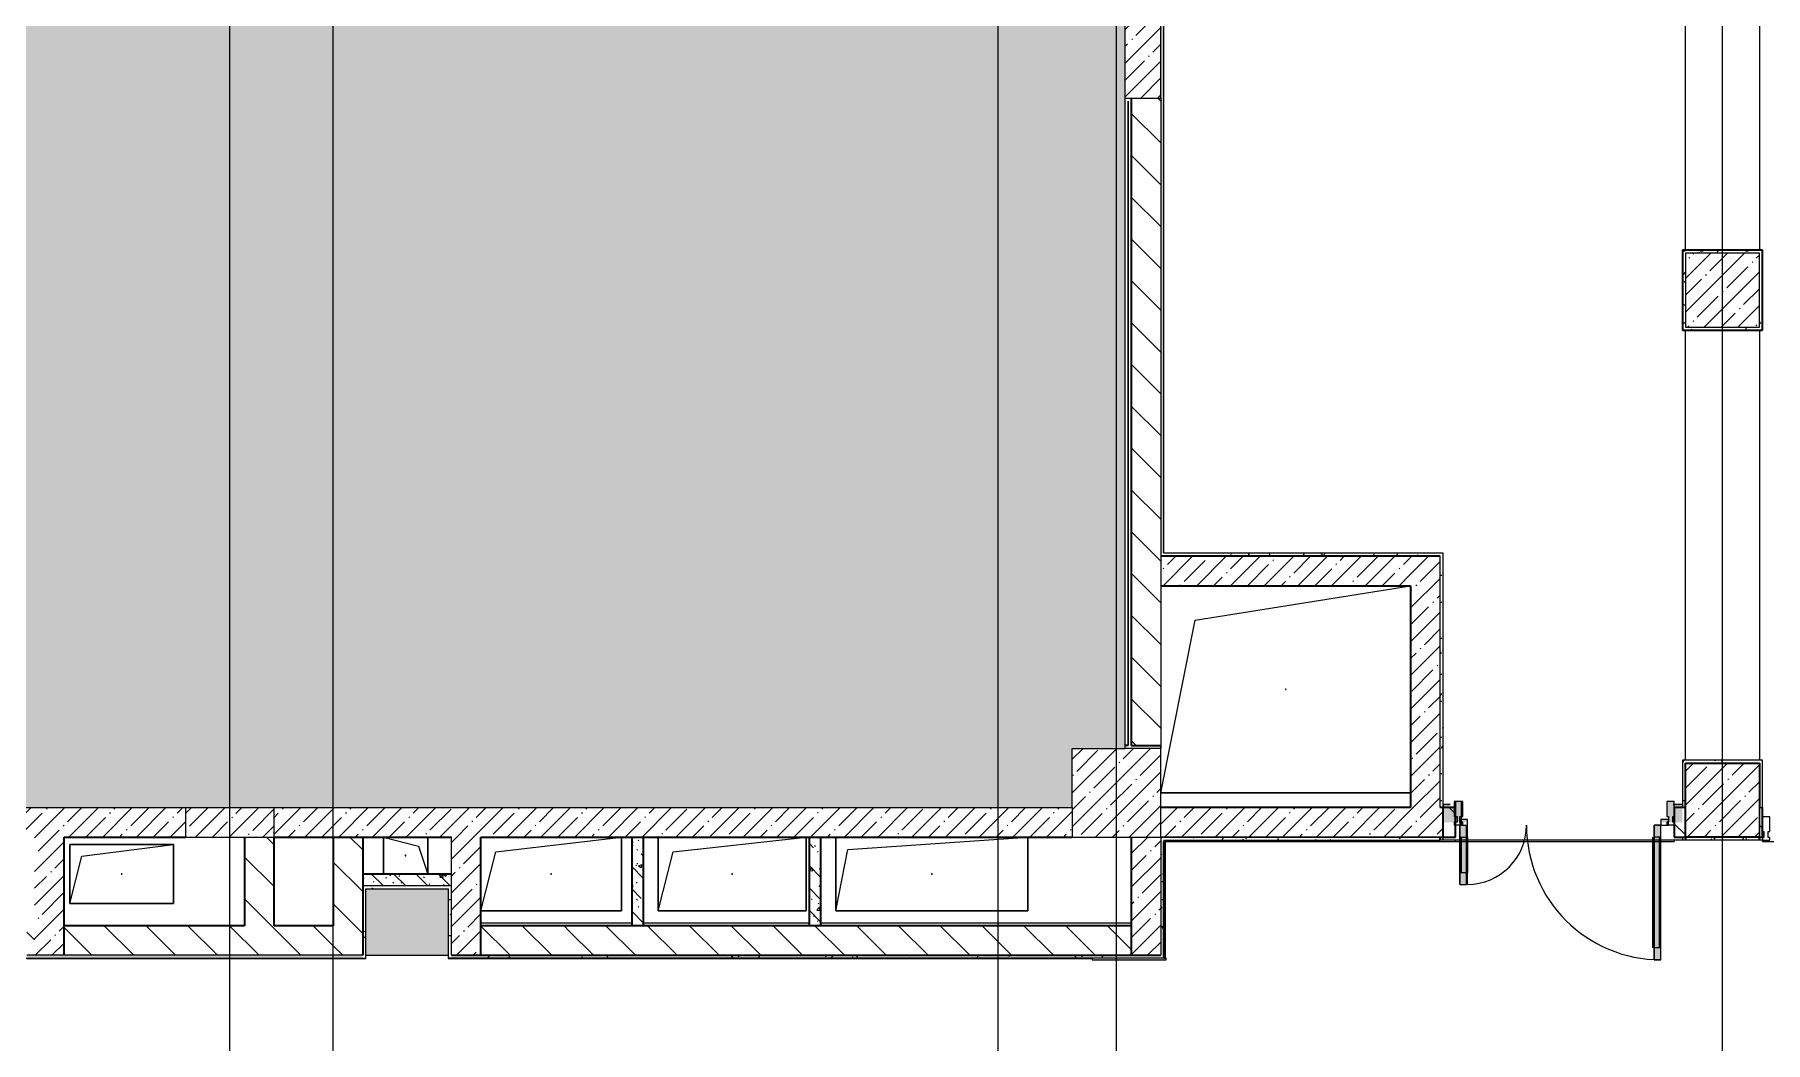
# Model space of a CAD drawing. Header units: millimetres. Extents: x 3914 to 443608, y -156176 to 78197.
# Drawn here: x 374560 to 386270, y -135666 to -128848 of the extents above; entities that cross this region are included whole.
import ezdxf

# ---------------------------------------------------------------- set-up
doc = ezdxf.new("R2010")
doc.units = ezdxf.units.MM
doc.layers.add('A-AREA-PATT-3', color=7, linetype='Continuous', lineweight=5, true_color=0xe6fae8, transparency=1)
for name, color, linetype, lineweight in [('A-DETL-2', 7, 'Continuous', 5), ('A-DETL-GENF', 7, 'Continuous', 9), ('A-DOOR-1', 7, 'Continuous', 5), ('A-FLOR', 7, 'Continuous', 9), ('A-FLOR-PATT-1', 7, 'Continuous', 5), ('A-GENM', 7, 'Continuous', 9), ('A-GLAZ-CWMG', 7, 'Continuous', 9), ('A-GLAZ-CWMG-1', 7, 'Continuous', 25), ('A-WALL', 7, 'Continuous', 5), ('A-WALL-1', 7, 'Continuous', 35), ('I-WALL', 7, 'Continuous', 5), ('S-COLS', 7, 'Continuous', 9), ('S-COLS-1', 7, 'Continuous', 5), ('Оси', 7, 'Continuous', 9)]:
    doc.layers.add(name, color=color, linetype=linetype, lineweight=lineweight)
doc.layers.add('A-DETL-GENF-3', color=7, linetype='Continuous', lineweight=9, true_color=0x696a6b)
doc.layers.add('A-WALL-FNSH-1', color=9, linetype='Continuous', lineweight=5, true_color=0x808080)
pattern_1 = [(135, (315419.7, -145976.68), (-141.42136, -141.42136), [])]
pattern_2 = [(45, (315419.7, -145976.68), (-114.04925, 114.04925), []), (45, (315533.75, -145976.68), (-114.04925, 114.04925), [201.612, -40.322, 6.706, -33.617])]
pattern_3 = [(135, (315419.7, -145976.68), (-150.8683, -150.8683), [213.36, -35.56, 7.112, -35.56]), (135, (315419.7, -145825.9), (-150.8683, -150.8683), []), (50, (315419.7, -145976.68), (255.0577, -22.3145), [26.67, -293.37]), (355, (315419.7, -145976.68), (-49.3404, 267.4791), [21.336, -234.696]), (100.451, (315440.96, -145978.54), (205.7195, 245.1636), [22.666, -249.326]), (46.184, (315419.7, -145905.56), (379.511, -58.86), [40.005, -440.055]), (96.636, (315451.33, -145910.46), (332.3634, 346.399), [33.999, -373.989]), (351.184, (315419.7, -145905.56), (332.3669, 346.3953), [32.004, -352.044]), (21, (315455.26, -145923.34), (212.2602, -143.1711), [26.67, -293.37]), (326, (315455.26, -145923.34), (86.5224, 257.8632), [21.336, -234.696]), (71.451, (315472.95, -145935.27), (298.78395, 114.6901), [22.666, -249.326]), (37.5, (315419.7, -145976.68), (4.32385, 118.37751), [6.706, -225.146, 6.706, -231.546, -235.585]), (37.5, (315419.7, -145976.68), (4.32385, 118.37751), [-470.103, 6.706, -228.879]), (7.5, (315419.7, -145976.68), (93.54758, 140.2533), [6.706, -129.134, 6.706, -219.812, -89.789]), (7.5, (315419.7, -145976.68), (93.54758, 140.2533), [-362.356, 6.706, -83.083]), (327.5, (315340.4, -145976.68), (189.82734, -8.02019), [6.706, -82.194, 6.706, -270.662, -368.046]), (327.5, (315340.4, -145976.68), (189.82734, -8.02019), [-366.268, 6.706, -361.34]), (317.5, (315304.84, -145976.68), (207.38114, 35.59764), [6.706, -108.864, 6.706, -177.495, -261.366]), (317.5, (315304.84, -145976.68), (207.38114, 35.59764), [-299.771, 6.706, -254.66])]
pattern_4 = [(0, (315419.7, -145976.68), (243.84, 60.96), [20.117, -162.763, 20.117, -162.763, -975.36]), (0, (315419.7, -145976.68), (243.84, 60.96), [-365.76, 20.117, -345.643, 20.117, -162.763, -426.72]), (0, (315419.7, -145976.68), (243.84, 60.96), [-914.4, 20.117, -101.803, 20.117, -284.683]), (120, (315511.14, -145946.2), (-174.71291, 180.691634), [20.117, -162.763, 20.117, -162.763, -975.36]), (120, (315511.14, -145946.2), (-174.71291, 180.691634), [-365.76, 20.117, -345.643, 20.117, -162.763, -426.72]), (120, (315511.14, -145946.2), (-174.71291, 180.691634), [-914.4, 20.117, -101.803, 20.117, -284.683]), (240, (315541.62, -145824.28), (-69.12709, -241.651634), [20.117, -162.763, 20.117, -162.763, -975.36]), (240, (315541.62, -145824.28), (-69.12709, -241.651634), [-365.76, 20.117, -345.643, 20.117, -162.763, -426.72]), (240, (315541.62, -145824.28), (-69.12709, -241.651634), [-914.4, 20.117, -101.803, 20.117, -284.683])]

# ---------------------------------------------------------------- blocks, each defined once
blk = doc.blocks.new('BSC_Колонна _Прямоугольная - 600х600-23205240-Объем проектирования 3 этажа')
at = {"layer": 'S-COLS-1'}
h = blk.add_hatch(dxfattribs=at)
h.set_pattern_fill('FP_20', color=256, style=0, pattern_type=2)
h.set_pattern_definition([(45, (-66460, -12000), (-114.04925, 114.04925), []), (45, (-66345.95, -12000), (-114.04925, 114.04925), [201.613, -40.323, 6.706, -33.617])])
h.paths.add_polyline_path([(100, -300), (300, -300), (300, 300), (-300, 300), (-300, -300)])
for p, q in [((300, 300), (60, 300)), ((300, -300), (300, 300)), ((-300, -100), (-300, -300)), ((-300, -300), (300, -300))]:
    blk.add_line(p, q, dxfattribs=at)
blk = doc.blocks.new('BSC_Колонна _Прямоугольная - 600х600-V530-Объем проектирования 3 этажа')
at = {"layer": 'S-COLS-1'}
h = blk.add_hatch(dxfattribs=at)
h.set_pattern_fill('FP_31', color=256, style=0, pattern_type=2)
h.set_pattern_definition([(45, (-66460, -17000), (-114.04925, 114.04925), []), (45, (-66345.95, -17000), (-114.04925, 114.04925), [201.613, -40.323, 6.706, -33.617])])
h.paths.add_polyline_path([(300, -300), (300, 300), (60, 300), (60, -300), (252, -300)])
for p, q in [((300, 300), (60, 300)), ((300, -300), (300, 300)), ((60, -300), (300, -300))]:
    blk.add_line(p, q, dxfattribs=at)
blk = doc.blocks.new('BSC_Колонна _Прямоугольная - 600х600-V537-Объем проектирования 3 этажа')
at = {"layer": 'S-COLS-1'}
h = blk.add_hatch(dxfattribs=at)
h.set_pattern_fill('FP_69', color=256, style=0, pattern_type=2)
h.set_pattern_definition([(45, (-60460, -12000), (-114.04925, 114.04925), []), (45, (-60345.95, -12000), (-114.04925, 114.04925), [201.613, -40.323, 6.706, -33.617])])
h.paths.add_polyline_path([(100, -300), (300, -300), (300, -100), (-300, -100), (-300, -300), (86, -300)])
for p, q in [((-300, -100), (-300, -300)), ((300, -300), (300, -100)), ((-300, -300), (300, -300))]:
    blk.add_line(p, q, dxfattribs=at)
blk = doc.blocks.new('BSC_Колонна _Прямоугольная - 500х500-V563-Объем проектирования 3 этажа')
at = {"layer": 'S-COLS-1'}
h = blk.add_hatch(dxfattribs=at)
h.set_pattern_fill('FP_109', color=256, style=0, pattern_type=2)
h.set_pattern_definition([(45, (-70560, -15400), (-114.04925, 114.04925), []), (45, (-70445.95, -15400), (-114.04925, 114.04925), [201.613, -40.323, 6.706, -33.617])])
h.paths.add_polyline_path([(-250, -250), (250, -250), (250, 250), (-250, 250), (-250, -103)])
for p, q in [((250, 250), (-250, 250)), ((-250, 250), (-250, -250)), ((250, -250), (250, 250)), ((-250, -250), (250, -250))]:
    blk.add_line(p, q, dxfattribs=at)
blk = doc.blocks.new('GM_Отверстие прямоугольное _в плите_ - Отверстие-21619835-Объем проектирования 3 этажа')
at = {"layer": 'A-GENM'}
for p, q in [((-125, 150), (125, 150)), ((125, 150), (-125, 150)), ((-62.5, 87.5), (125, 150)), ((-125, -150), (-62.5, 87.5)), ((125, -150), (-125, -150)), ((-125, -150), (125, -150))]:
    blk.add_line(p, q, dxfattribs=at)
for start, end in [(360, 180), (180, 360)]:
    blk.add_arc((0, 0), 2.5, start, end, dxfattribs=at)
blk = doc.blocks.new('GM_Отверстие прямоугольное _в плите_ - Отверстие-21955552-Объем проектирования 3 этажа')
at = {"layer": 'A-GENM'}
for p, q in [((-350, -200), (-350, 200)), ((-350, 200), (350, 200)), ((350, 200), (-350, 200)), ((-350, 200), (-350, -200)), ((-350, -200), (-270, 120)), ((-270, 120), (350, 200)), ((350, 200), (350, -200)), ((350, -200), (350, 200)), ((350, -200), (-350, -200)), ((-350, -200), (350, -200))]:
    blk.add_line(p, q, dxfattribs=at)
for start, end in [(360, 180), (180, 360)]:
    blk.add_arc((0, 0), 2.5, start, end, dxfattribs=at)
blk = doc.blocks.new('GM_Отверстие прямоугольное _в плите_ - Отверстие-21990363-Объем проектирования 3 этажа')
at = {"layer": 'A-GENM'}
for p, q in [((-375, 150), (475, 250)), ((475, 250), (475, -250)), ((475, -250), (475, 250)), ((-475, -250), (-375, 150)), ((475, -250), (-475, -250)), ((-475, -250), (475, -250))]:
    blk.add_line(p, q, dxfattribs=at)
for start, end in [(360, 180), (180, 360)]:
    blk.add_arc((0, 0), 2.5, start, end, dxfattribs=at)
blk = doc.blocks.new('GM_Отверстие прямоугольное _в плите_ - Отверстие-V612-Объем проектирования 3 этажа')
at = {"layer": 'A-GENM'}
for p, q in [((-500, -250), (-500, 250)), ((-500, 250), (-500, -250)), ((-400, 150), (500, 250)), ((500, 250), (500, -250)), ((500, -250), (500, 250)), ((-500, -250), (-400, 150)), ((500, -250), (-500, -250)), ((-500, -250), (500, -250))]:
    blk.add_line(p, q, dxfattribs=at)
for start, end in [(360, 180), (180, 360)]:
    blk.add_arc((0, 0), 2.5, start, end, dxfattribs=at)
blk = doc.blocks.new('GM_Отверстие прямоугольное _в плите_ - Отверстие-21971738-Объем проектирования 3 этажа')
at = {"layer": 'A-GENM'}
for p, q in [((-650, -250), (-650, 250)), ((-650, 250), (-650, -250)), ((-567, 167), (650, 250)), ((650, 250), (650, -250)), ((650, -250), (650, 250)), ((-650, -250), (-567, 167)), ((650, -250), (-650, -250)), ((-650, -250), (650, -250))]:
    blk.add_line(p, q, dxfattribs=at)
for start, end in [(360, 180), (180, 360)]:
    blk.add_arc((0, 0), 2.5, start, end, dxfattribs=at)
blk = doc.blocks.new('GM_Отверстие прямоугольное _в плите_ - Отверстие-22745216-Объем проектирования 3 этажа')
at = {"layer": 'A-GENM'}
for p, q in [((-612, 467), (845, 700)), ((-845, -700), (-612, 467)), ((-845, -400), (-845, -380)), ((-845, -380), (-845, -400)), ((845, -700), (-845, -700)), ((-845, -700), (845, -700))]:
    blk.add_line(p, q, dxfattribs=at)
for start, end in [(360, 180), (180, 360)]:
    blk.add_arc((0, 0), 2.5, start, end, dxfattribs=at)
blk = doc.blocks.new('Прямоугольный импост - Импост структурный с накладкой - 160мм Темный-33326475-Объем проектирования 3 этажа')
at = {"layer": 'A-GLAZ-CWMG-1'}
for p, q in [((-50, 40), (-50, 140)), ((-50, 140), (0, 140)), ((0, 140), (0, 40)), ((-40, 40), (-50, 40)), ((-50, -17), (-50, 0)), ((-50, 0), (-40, 0)), ((-40, 0), (-40, 40)), ((-10, 40), (-10, 0)), ((0, 40), (-10, 40)), ((-10, 0), (0, 0)), ((0, 0), (0, -17)), ((0, -17), (-50, -17))]:
    blk.add_line(p, q, dxfattribs=at)
blk = doc.blocks.new('Прямоугольный импост - Импост структурный с накладкой - 160мм Темный-33326241-Объем проектирования 3 этажа')
at = {"layer": 'A-GLAZ-CWMG-1'}
for p, q in [((-25, 40), (-25, 140)), ((-25, 140), (25, 140)), ((25, 140), (25, 40)), ((-15, 40), (-25, 40)), ((-25, -17), (-25, 0)), ((-25, 0), (-15, 0)), ((-15, 0), (-15, 40)), ((15, 40), (15, 0)), ((25, 40), (15, 40)), ((15, 0), (25, 0)), ((25, 0), (25, -17)), ((25, -17), (-25, -17))]:
    blk.add_line(p, q, dxfattribs=at)
blk = doc.blocks.new('Прямоугольный импост - Импост структурный с накладкой - 160мм Темный-33326242-Объем проектирования 3 этажа')
at = {"layer": 'A-GLAZ-CWMG-1'}
for p, q in [((0, 140), (-50, 140)), ((-50, 140), (-50, 40)), ((0, 40), (0, 140)), ((-50, 40), (-40, 40)), ((-40, 0), (-50, 0)), ((-50, 0), (-50, -17)), ((-40, 40), (-40, 0)), ((-10, 0), (-10, 40)), ((-10, 40), (0, 40)), ((0, 0), (-10, 0)), ((0, -17), (0, 0)), ((-50, -17), (0, -17))]:
    blk.add_line(p, q, dxfattribs=at)
blk = doc.blocks.new('Прямоугольный импост - Импост структурный с накладкой - 160мм Темный-33326237-Объем проектирования 3 этажа')
at = {"layer": 'A-GLAZ-CWMG-1'}
for p, q in [((-50, 40), (-50, 140)), ((-50, 140), (0, 140)), ((0, 140), (0, 40)), ((-40, 40), (-50, 40)), ((-50, -17), (-50, 0)), ((-50, 0), (-40, 0)), ((-40, 0), (-40, 40)), ((-10, 40), (-10, 0)), ((0, 40), (-10, 40)), ((-10, 0), (0, 0)), ((0, 0), (0, -17)), ((0, -17), (-50, -17))]:
    blk.add_line(p, q, dxfattribs=at)

msp = doc.modelspace()

# ---------------------------------------------------------------- hatches: boundary and pattern name
at = {"layer": 'A-AREA-PATT-3'}
h = msp.add_hatch(color=256, dxfattribs=at)
h.paths.add_polyline_path([(384090.2, -134176.7), (384253.7, -134176.7), (384253.7, -134156.7), (384213.7, -134156.7), (384213.7, -134136.7), (384223.7, -134136.7), (384223.7, -134036.7), (384163.7, -134036.7), (384163.7, -134076.7), (384090.2, -134076.7), (384090.2, -134119.9)])
h.paths.add_polyline_path([(385613.7, -134176.7), (385643.7, -134176.7), (385643.7, -134136.7), (385653.7, -134136.7), (385653.7, -134176.7), (385709.2, -134176.7), (385708.7, -134076.7), (385653.7, -134076.7), (385653.7, -134036.7), (385603.7, -134036.7), (385603.7, -134136.7), (385613.7, -134136.7), (385613.7, -134156.7), (385563.7, -134156.7), (385563.7, -134176.7), (385603.7, -134176.7)])
h.paths.add_polyline_path([(398354.7, -130483.7), (399619.7, -130482.3), (399619.7, -130383.7), (399609.7, -130383.7), (399609.7, -130343.7), (394509.7, -130344), (394509.7, -130383.7), (394499.7, -130383.7), (394499.7, -130483.7), (398324.7, -130483.7)])
h.paths.add_polyline_path([(391194.4, -130483.7), (393999.7, -130482.1), (393999.7, -130383.7), (393989.7, -130383.7), (393989.7, -130343.7), (389469.7, -130344.3), (389469.7, -130383.7), (389459.7, -130383.7), (389459.7, -130483.7), (390803.6, -130483.7)])
h.paths.add_polyline_path([(389402.7, -130326.7), (389402.7, -130316.7), (389442.7, -130316.7), (389440.8, -127386.7), (389402.7, -127386.7), (389402.7, -127376.7), (389304.7, -127377.5), (389302.7, -130326.7)])
h.paths.add_polyline_path([(395764.7, -127369.7), (399609.7, -127369.7), (399609.7, -127329.7), (399619.7, -127329.7), (399619.7, -127229.7), (394499.7, -127231.3), (394499.7, -127329.7), (394509.7, -127329.7), (394509.7, -127369.7), (395754.7, -127369.7)])
h.paths.add_polyline_path([(393989.7, -127369.7), (393989.7, -127329.7), (393999.7, -127329.7), (393999.7, -127229.7), (389459.7, -127229.7), (389459.7, -127329.7), (389469.7, -127329.7), (389471.1, -127369.7), (393985.7, -127369.7)])
h.paths.add_polyline_path([(400150.2, -126856.2), (400150.2, -126845.7), (400130.2, -126845.7), (400130.2, -126856.2)])
h.paths.add_polyline_path([(400124.3, -123307.7), (400144.3, -123307.7), (400144.3, -123297.2), (400124.3, -123297.2)])
h = msp.add_hatch(color=256, dxfattribs=at)
h.paths.add_polyline_path([(363849.7, -138091.7), (363849.7, -138056.7), (363779.7, -138056.7), (363779.7, -138091.7)])
h.paths.add_polyline_path([(366279.7, -138091.7), (366279.6, -138056.7), (365344.7, -138056.7), (365344.7, -138091.7), (366279.6, -138091.7)])
h.paths.add_polyline_path([(365214.7, -138091.7), (365214.7, -138056.7), (365144.7, -138056.7), (365144.7, -138091.7)])
h.paths.add_polyline_path([(354179.5, -138056.2), (354179.7, -138056.2), (354179.7, -137996.7), (354159.7, -137995.3), (354159.7, -137976.7), (354095.7, -137976.7), (354095.7, -137926.7), (354059.7, -137926.7), (354059.7, -138056.2), (354159.7, -138056.2)])
h.paths.add_polyline_path([(354095.7, -135896.7), (354095.7, -135846.7), (354179.7, -135846.7), (354179.2, -135767.2), (354059.7, -135767.2), (354059.7, -135896.7)])
h.paths.add_polyline_path([(388929.4, -135107.7), (389439.4, -135107.7), (389439.4, -135102.2), (388928.2, -135102.2), (388928.7, -135107.7)])
h.paths.add_polyline_path([(382215.7, -135107.7), (382215.7, -135102.2), (381715.7, -135102.2), (381715.7, -135107.7), (382212.9, -135107.7)])
at = {"layer": 'A-DETL-GENF-3'}
msp.add_hatch(color=256, dxfattribs=at).paths.add_polyline_path([(369438.8, -134076.7), (381579.7, -134076.7), (381579.7, -133676.7), (381939.3, -133676.7), (381939.3, -118636.6), (357339.3, -118636.6), (357339.3, -122096.6), (349339.3, -122096.6), (349339.3, -118576.6), (315199.7, -118576.6), (315199.7, -130569.4), (357799.7, -130569.4), (357799.7, -133676.7), (358199.7, -133676.7), (358199.7, -134076.7), (367329.7, -134076.7)])
at = {"layer": 'A-FLOR-PATT-1'}
h = msp.add_hatch(color=256, dxfattribs=at)
h.paths.add_polyline_path([(385563.7, -134296.7), (385563.7, -134196.7), (385518.7, -134196.7), (385518.7, -134296.7)])
h.paths.add_polyline_path([(384248.7, -134296.7), (384248.7, -134196.7), (384203.7, -134196.7), (384203.7, -134296.7)])
h = msp.add_hatch(color=256, dxfattribs=at)
h.paths.add_polyline_path([(365144.7, -138061.7), (365144.7, -137661.7), (365104.7, -137661.7), (365104.7, -138061.7)])
h.paths.add_polyline_path([(363849.7, -138061.7), (363889.7, -138061.7), (363889.7, -137166.7), (363849.7, -137166.7), (363849.7, -138056.7)])
h.paths.add_polyline_path([(356374.7, -138061.7), (356414.7, -138061.7), (356414.7, -137661.7), (356374.7, -137661.7), (356374.7, -137759.2)])
h.paths.add_polyline_path([(355159.7, -138061.7), (355159.7, -137166.7), (355119.7, -137166.7), (355119.7, -138061.7)])
h.paths.add_polyline_path([(374754.7, -138061), (374754.7, -137661), (374714.7, -137661), (374714.7, -138061)])
h.paths.add_polyline_path([(373499.7, -138061), (373499.7, -137166), (373459.7, -137166), (373459.7, -138061), (373471.5, -138061)])
h.paths.add_polyline_path([(390589.7, -136727.7), (390879.7, -136727.7), (390879.7, -136687.7), (390589.7, -136687.7)])
h.paths.add_polyline_path([(390681.3, -135467.7), (390879.7, -135467.7), (390879.7, -135427.7), (390089.7, -135427.7), (390089.7, -135467.7), (390491.8, -135467.7)])
h.paths.add_polyline_path([(388849.7, -135244.7), (388849.7, -134307.7), (388846.7, -134307.7), (388846.7, -135244.7)])
h.paths.add_polyline_path([(385563.7, -135106.7), (385563.7, -134307.7), (385518.7, -134307.7), (385518.7, -135106.7)])
h.paths.add_polyline_path([(376800.2, -135076.7), (377358.7, -135076.7), (377358.7, -134626.7), (376799.7, -134627.7), (376799.7, -135076.7)])
h.paths.add_polyline_path([(387499.7, -134699.7), (387499.7, -134649.4), (387487.7, -134649.2), (387487.7, -134307.7), (387454.7, -134307.7), (387454.7, -134699.7), (387487.7, -134699.7)])
h.paths.add_polyline_path([(384248.7, -134596.7), (384248.7, -134307.7), (384203.7, -134307.7), (384203.7, -134596.7), (384217, -134596.7)])
h = msp.add_hatch(color=256, dxfattribs=at)
h.paths.add_polyline_path([(388846.7, -134307.7), (388849.7, -134307.7), (388849.7, -134299.7), (388846.7, -134299.7), (388846.7, -134302)])
h.paths.add_polyline_path([(388846.7, -135244.7), (388846.7, -134307.7), (388804.7, -134307.7), (388804.7, -135244.7)])
h.paths.add_polyline_path([(387487.7, -134307.7), (387487.7, -134299.7), (387454.7, -134299.7), (387454.7, -134307.7)])
h.paths.add_polyline_path([(387499.7, -134649.4), (387499.7, -134307.7), (387487.7, -134307.7), (387487.7, -134649.2)])
h.paths.add_polyline_path([(384203.7, -134307.7), (384248.7, -134307.7), (384248.7, -134296.7), (384203.7, -134296.7)])
h.paths.add_polyline_path([(385518.7, -134307.7), (385563.7, -134307.7), (385563.7, -134296.7), (385518.7, -134296.7)])
at = {"layer": 'I-WALL'}
h = msp.add_hatch(dxfattribs=at)
h.set_pattern_fill('FP_191', color=256, style=0, pattern_type=2)
h.set_pattern_definition(pattern_4)
h.paths.add_polyline_path([(382179.7, -132356.7), (382199.7, -132355.7), (382197.9, -119076.7), (382179.7, -119076.7), (382179.7, -132355.7)])
h = msp.add_hatch(dxfattribs=at)
h.set_pattern_fill('FP_23', color=256, style=0, pattern_type=2)
h.set_pattern_definition(pattern_1)
h.paths.add_polyline_path([(381979.7, -133656.7), (382179.7, -133656.7), (382179.7, -129276.7), (381979.7, -129276.7), (381979.7, -133066.6)])
h.paths.add_polyline_path([(381979.7, -128676.7), (382179.7, -128676.7), (382179.7, -119476.7), (381979.7, -119476.7), (381979.7, -127376.7)])
h = msp.add_hatch(dxfattribs=at)
h.set_pattern_fill('FP_191', color=256, style=0, pattern_type=2)
h.set_pattern_definition(pattern_4)
h.paths.add_polyline_path([(385729.7, -130326.7), (386249.7, -130326.7), (386249.7, -130306.7), (385709.7, -130306.7), (385709.7, -130326.7)])
h = msp.add_hatch(dxfattribs=at)
h.set_pattern_fill('FP_191', color=256, style=0, pattern_type=2)
h.set_pattern_definition(pattern_4)
h.paths.add_polyline_path([(385729.5, -130846.7), (385729.7, -130846.4), (385729.7, -130326.7), (385709.7, -130326.7), (385709.7, -130846.7)])
h = msp.add_hatch(dxfattribs=at)
h.set_pattern_fill('FP_191', color=256, style=0, pattern_type=2)
h.set_pattern_definition(pattern_4)
h.paths.add_polyline_path([(386249.7, -130826.7), (386249.7, -130326.7), (386229.7, -130326.7), (386229.7, -130826.7)])
h = msp.add_hatch(dxfattribs=at)
h.set_pattern_fill('FP_191', color=256, style=0, pattern_type=2)
h.set_pattern_definition(pattern_4)
h.paths.add_polyline_path([(385729.7, -130846.7), (386249.7, -130846.7), (386249.7, -130826.7), (385729.7, -130826.7), (385729.7, -130846.4)])
h = msp.add_hatch(dxfattribs=at)
h.set_pattern_fill('FP_191', color=256, style=0, pattern_type=2)
h.set_pattern_definition(pattern_4)
h.paths.add_polyline_path([(383869.7, -132376.7), (384069.7, -132376.7), (384069.7, -132356.7), (382179.7, -132356.7), (382180, -132376.7), (382492.1, -132376.7)])
h = msp.add_hatch(dxfattribs=at)
h.set_pattern_fill('FP_1', color=256, style=0, pattern_type=2)
h.set_pattern_definition(pattern_2)
h.paths.add_polyline_path([(382179.7, -132576.7), (383869.7, -132576.7), (383869.7, -132376.7), (382179.7, -132376.7)])
h = msp.add_hatch(dxfattribs=at)
h.set_pattern_fill('FP_1', color=256, style=0, pattern_type=2)
h.set_pattern_definition(pattern_2)
h.paths.add_polyline_path([(384069.7, -134276.7), (384069.7, -132376.7), (383869.7, -132376.7), (383869.7, -134276.7), (384037.8, -134276.7)])
h = msp.add_hatch(dxfattribs=at)
h.set_pattern_fill('FP_191', color=256, style=0, pattern_type=2)
h.set_pattern_definition(pattern_4)
h.paths.add_polyline_path([(384069.7, -134076.7), (384089.7, -134076.7), (384089.7, -134056.7), (384084.5, -134061.8)])
h.paths.add_polyline_path([(384069.7, -134076.7), (384089.7, -134055.7), (384089.7, -132356.7), (384069.7, -132356.7), (384069.7, -133980.5)])
h = msp.add_hatch(dxfattribs=at)
h.set_pattern_fill('FP_191', color=256, style=0, pattern_type=2)
h.set_pattern_definition(pattern_4)
h.paths.add_polyline_path([(385755.5, -133776.7), (386229.7, -133776.7), (386229.7, -133756.7), (385709.7, -133756.7), (385709.7, -133776.7), (385732.8, -133776.7)])
h = msp.add_hatch(dxfattribs=at)
h.set_pattern_fill('FP_191', color=256, style=0, pattern_type=2)
h.set_pattern_definition(pattern_4)
h.paths.add_polyline_path([(385729.7, -134076.7), (385729.7, -133776.7), (385709.7, -133776.7), (385709.7, -134055.7), (385713.4, -134059.6)])
h.paths.add_polyline_path([(385729.7, -134076.7), (385709.7, -134056.7), (385709.7, -134076.7)])
h = msp.add_hatch(dxfattribs=at)
h.set_pattern_fill('FP_1', color=256, style=0, pattern_type=2)
h.set_pattern_definition(pattern_2)
h.paths.add_polyline_path([(381579.7, -134276.7), (381579.7, -134076.7), (376179.7, -134076.7), (376179.7, -134276.7), (381404.4, -134276.7)])
h.paths.add_polyline_path([(371119.7, -134276.7), (375579.7, -134276.7), (375579.7, -134076.7), (370179.7, -134076.7), (370179.7, -134276.7), (370919.7, -134276.7)])
h = msp.add_hatch(dxfattribs=at)
h.set_pattern_fill('FP_1', color=256, style=0, pattern_type=2)
h.set_pattern_definition(pattern_2)
h.paths.add_polyline_path([(383579.9, -134276.7), (383869.7, -134276.7), (383869.7, -134076.7), (382179.7, -134076.7), (382179.7, -134276.7), (383408.8, -134276.7)])
h.paths.add_polyline_path([(384069.7, -134276.7), (384089.7, -134276.7), (384089.7, -134076.7), (384069.7, -134076.7), (384069.7, -134119.9)])
h = msp.add_hatch(dxfattribs=at)
h.set_pattern_fill('FP_23', color=256, style=0, pattern_type=2)
h.set_pattern_definition(pattern_1)
h.paths.add_polyline_path([(388959.7, -134276.7), (388959.7, -134076.7), (388939.7, -134076.7), (388939.7, -134276.7)])
h.paths.add_polyline_path([(385729.7, -134276.7), (385729.7, -134076.7), (385653.7, -134076.7), (385653.7, -134276.7), (385709.7, -134276.7)])
h.paths.add_polyline_path([(386229.7, -134276.7), (386249.7, -134276.7), (386249.7, -134076.7), (386229.7, -134076.7), (386229.7, -134119.7)])
h.paths.add_polyline_path([(384090.2, -134276.7), (384173.7, -134276.7), (384173.7, -134076.7), (384089.7, -134076.7), (384089.7, -134276.7)])
h = msp.add_hatch(dxfattribs=at)
h.set_pattern_fill('FP_1', color=256, style=0, pattern_type=2)
h.set_pattern_definition(pattern_2)
h.paths.add_polyline_path([(374759.7, -135076.7), (374759.7, -134276.7), (374559.7, -134276.7), (374559.7, -135076.7)])
h = msp.add_hatch(dxfattribs=at)
h.set_pattern_fill('FP_23', color=256, style=0, pattern_type=2)
h.set_pattern_definition(pattern_1)
h.paths.add_polyline_path([(376179.7, -134876.7), (376179.7, -134276.7), (375979.7, -134276.7), (375979.7, -134876.7)])
h = msp.add_hatch(dxfattribs=at)
h.set_pattern_fill('FP_23', color=256, style=0, pattern_type=2)
h.set_pattern_definition(pattern_1)
h.paths.add_polyline_path([(376579.7, -135076.7), (376779.7, -135076.7), (376779.7, -134276.7), (376579.7, -134276.7), (376579.7, -134876.7)])
h = msp.add_hatch(dxfattribs=at)
h.set_pattern_fill('FP_1', color=256, style=0, pattern_type=2)
h.set_pattern_definition(pattern_2)
h.paths.add_polyline_path([(377379.7, -135076.7), (377579.7, -135076.7), (377579.7, -134276.7), (377379.7, -134276.7), (377379.7, -134876.7)])
h = msp.add_hatch(dxfattribs=at)
h.set_pattern_fill('FP_41', color=256, style=0, pattern_type=2)
h.set_pattern_definition(pattern_3)
h.paths.add_polyline_path([(378679.7, -134876.7), (378679.7, -134276.7), (378599.7, -134276.7), (378599.7, -134876.7)])
h = msp.add_hatch(dxfattribs=at)
h.set_pattern_fill('FP_41', color=256, style=0, pattern_type=2)
h.set_pattern_definition(pattern_3)
h.paths.add_polyline_path([(379879.7, -134876.7), (379879.7, -134276.7), (379799.7, -134276.7), (379799.7, -134876.7)])
h = msp.add_hatch(dxfattribs=at)
h.set_pattern_fill('FP_1', color=256, style=0, pattern_type=2)
h.set_pattern_definition(pattern_2)
h.paths.add_polyline_path([(382179.7, -135076.7), (382179.7, -134276.7), (381979.7, -134276.7), (381979.7, -135076.7)])
h = msp.add_hatch(dxfattribs=at)
h.set_pattern_fill('FP_191', color=256, style=0, pattern_type=2)
h.set_pattern_definition(pattern_4)
h.paths.add_polyline_path([(383849.7, -134296.7), (384069.7, -134296.7), (384069.7, -134276.7), (382179.7, -134276.7), (382179.7, -134296.7), (383840.8, -134296.7)])
h.paths.add_polyline_path([(386229.5, -134296.7), (386229.5, -134276.7), (385729.9, -134276.7), (385729.9, -134296.7), (385755.5, -134296.7)])
h = msp.add_hatch(dxfattribs=at)
h.set_pattern_fill('FP_191', color=256, style=0, pattern_type=2)
h.set_pattern_definition(pattern_4)
h.paths.add_polyline_path([(382183.5, -135096.7), (382199.7, -135096.7), (382199.7, -134296.7), (382179.7, -134296.9), (382179.7, -135096.7), (382182.8, -135096.7)])
h = msp.add_hatch(dxfattribs=at)
h.set_pattern_fill('FP_41', color=256, style=0, pattern_type=2)
h.set_pattern_definition(pattern_3)
h.paths.add_polyline_path([(377379.7, -134606.7), (377379.7, -134526.7), (376779.7, -134526.7), (376779.7, -134606.7), (377359.7, -134606.7)])
h = msp.add_hatch(dxfattribs=at)
h.set_pattern_fill('FP_191', color=256, style=0, pattern_type=2)
h.set_pattern_definition(pattern_4)
h.paths.add_polyline_path([(376779.7, -134626.7), (377358.7, -134626.7), (377358.7, -134606.7), (376779.7, -134606.7)])
h = msp.add_hatch(dxfattribs=at)
h.set_pattern_fill('FP_191', color=256, style=0, pattern_type=2)
h.set_pattern_definition(pattern_4)
h.paths.add_polyline_path([(376799.7, -135096.7), (376799.7, -134627.7), (376779.7, -134627.7), (376779.7, -135096.7)])
h = msp.add_hatch(dxfattribs=at)
h.set_pattern_fill('FP_191', color=256, style=0, pattern_type=2)
h.set_pattern_definition(pattern_4)
h.paths.add_polyline_path([(377379.7, -135076.7), (377379.7, -134606.7), (377359.7, -134606.7), (377359.7, -135076.7)])
h = msp.add_hatch(dxfattribs=at)
h.set_pattern_fill('FP_23', color=256, style=0, pattern_type=2)
h.set_pattern_definition(pattern_1)
h.paths.add_polyline_path([(360179.7, -135076.7), (367129.7, -135076.7), (367129.7, -134876.7), (360179.7, -134876.7)])
h.paths.add_polyline_path([(375979.7, -135076.7), (376579.7, -135076.7), (376579.7, -134876.7), (374759.7, -134876.7), (374759.7, -135076.7), (375965.5, -135076.7)])
h.paths.add_polyline_path([(371867.5, -135076.7), (372047.5, -135076.7), (372047.5, -134876.7), (371867.5, -134876.7), (371867.5, -135033.2)])
h.paths.add_polyline_path([(370526.6, -135076.7), (370919.7, -135076.7), (370919.7, -134876.7), (367329.7, -134876.7), (367329.7, -135076.7), (370179.7, -135076.7)])
h.paths.add_polyline_path([(371119.7, -135076.7), (371167.5, -135076.7), (371167.5, -134876.7), (371119.7, -134876.7)])
h.paths.add_polyline_path([(372927.5, -135076.7), (372927.5, -134876.7), (372747.5, -134876.7), (372747.5, -135076.7)])
h.paths.add_polyline_path([(374559.7, -135076.7), (374559.7, -134876.7), (374507.5, -134876.7), (374507.5, -135076.7)])
h.paths.add_polyline_path([(373758.9, -135076.7), (373807.5, -135076.7), (373807.5, -134876.7), (373627.5, -134876.7), (373627.5, -135076.7), (373678.9, -135076.7)])
h = msp.add_hatch(dxfattribs=at)
h.set_pattern_fill('FP_23', color=256, style=0, pattern_type=2)
h.set_pattern_definition(pattern_1)
h.paths.add_polyline_path([(378141, -135076.7), (378179.7, -135076.7), (378179.7, -134876.7), (377579.7, -134876.7), (377579.7, -135076.7)])
h = msp.add_hatch(dxfattribs=at)
h.set_pattern_fill('FP_23', color=256, style=0, pattern_type=2)
h.set_pattern_definition(pattern_1)
h.paths.add_polyline_path([(381979.7, -135076.7), (381979.7, -134876.7), (378179.7, -134876.7), (378179.7, -135076.7), (381404.4, -135076.7)])
h = msp.add_hatch(dxfattribs=at)
h.set_pattern_fill('FP_191', color=256, style=0, pattern_type=2)
h.set_pattern_definition(pattern_4)
h.paths.add_polyline_path([(375979.7, -135096.7), (376779.7, -135096.7), (376779.7, -135076.7), (374507.5, -135076.7), (374507.5, -135096.7), (375965.5, -135096.7)])
h.paths.add_polyline_path([(373789.9, -135096.7), (373807.5, -135096.7), (373807.5, -135076.7), (373627.5, -135076.7), (373627.5, -135096.7), (373758.9, -135096.7)])
h.paths.add_polyline_path([(357799.7, -135096.7), (371167.5, -135096.7), (371167.5, -135076.7), (357799.7, -135076.7)])
h.paths.add_polyline_path([(371867.5, -135096.7), (372047.5, -135096.7), (372047.5, -135076.7), (371867.5, -135076.7)])
h.paths.add_polyline_path([(372927.5, -135096.7), (372927.5, -135076.7), (372747.5, -135076.7), (372747.5, -135096.7), (372878.9, -135096.7)])
h = msp.add_hatch(dxfattribs=at)
h.set_pattern_fill('FP_191', color=256, style=0, pattern_type=2)
h.set_pattern_definition(pattern_4)
h.paths.add_polyline_path([(381715.7, -135096.7), (382179.7, -135096.7), (382179.7, -135076.7), (377359.7, -135076.7), (377359.7, -135096.7), (381404.4, -135096.7)])
at = {"layer": 'S-COLS-1'}
h = msp.add_hatch(dxfattribs=at)
h.set_pattern_fill('FP_1', color=256, style=0, pattern_type=2)
h.set_pattern_definition(pattern_2)
h.paths.add_polyline_path([(385755.5, -134276.7), (386229.7, -134276.7), (386229.7, -133776.7), (385729.7, -133776.7), (385729.7, -134276.7)])

# ---------------------------------------------------------------- linework, layer by layer
at = {"layer": 'A-DETL-2'}
for p, q in [((381939.3, -133676.7), (381939.3, -118636.6)), ((381579.7, -134076.7), (381579.7, -133676.7)), ((381579.7, -133676.7), (381939.3, -133676.7)), ((358199.7, -134076.7), (381579.7, -134076.7))]:
    msp.add_line(p, q, dxfattribs=at)
at = {"layer": 'A-DETL-GENF'}
for p, q in [((384203.7, -134596.7), (384203.7, -134196.7)), ((384203.7, -134196.7), (384203.7, -134596.7)), ((384248.7, -134596.7), (384248.7, -134196.7)), ((384248.7, -134596.7), (384248.7, -134196.7)), ((385518.7, -134196.7), (385563.7, -134196.7)), ((385518.7, -135106.7), (385518.7, -134196.7)), ((385518.7, -134196.7), (385518.7, -135106.7)), ((385563.7, -134196.7), (385518.7, -134196.7)), ((385563.7, -135106.7), (385563.7, -134196.7)), ((385563.7, -135106.7), (385563.7, -134196.7)), ((384203.7, -134276.7), (384248.7, -134276.7)), ((384213.7, -134516.7), (384213.7, -134276.7)), ((384257.7, -134516.7), (384257.7, -134276.7)), ((385509.7, -135026.7), (385509.7, -134276.7)), ((385563.7, -134276.7), (385518.7, -134276.7)), ((385553.7, -135026.7), (385553.7, -134276.7)), ((384203.7, -134516.7), (384248.7, -134516.7)), ((384203.7, -134596.7), (384248.7, -134596.7)), ((384203.7, -134596.7), (384248.7, -134596.7)), ((385563.7, -135026.7), (385518.7, -135026.7)), ((385563.7, -135106.7), (385518.7, -135106.7)), ((385518.7, -135106.7), (385563.7, -135106.7))]:
    msp.add_line(p, q, dxfattribs=at)
at = {"layer": 'A-DOOR-1'}
for p, q in [((384253.7, -134156.7), (384203.7, -134156.7)), ((384203.7, -134156.7), (384203.7, -134196.7)), ((384203.7, -134196.7), (384253.7, -134196.7)), ((384253.7, -134196.7), (384253.7, -134156.7)), ((384253.7, -134596.7), (384253.7, -134196.7)), ((385613.7, -134156.7), (385563.7, -134156.7)), ((385563.7, -134156.7), (385563.7, -134196.7)), ((385563.7, -135106.7), (385563.7, -134196.7)), ((385563.7, -134196.7), (385613.7, -134196.7)), ((385613.7, -134196.7), (385613.7, -134156.7))]:
    msp.add_line(p, q, dxfattribs=at)
for centre, radius, start, end in [((384253.7, -134196.7), 400, 270, 0), ((385563.7, -134196.7), 910, 180, 270)]:
    msp.add_arc(centre, radius, start, end, dxfattribs=at)
at = {"layer": 'A-FLOR'}
for p, q in [((382199.7, -132355.7), (382199.7, -119096.7)), ((385729.7, -130306.7), (385729.7, -125346.7)), ((386229.7, -125346.7), (386229.7, -130306.7)), ((381939.3, -129276.7), (381979.7, -129276.7)), ((385729.7, -133756.7), (385729.7, -130846.7)), ((386229.7, -130846.7), (386229.7, -133756.7)), ((384089.7, -132356.7), (382199.7, -132356.7)), ((384089.7, -134055.7), (384089.7, -132356.7)), ((382179.7, -133676.7), (381939.3, -133676.7)), ((386249.7, -133756.7), (385709.7, -133756.7)), ((385709.7, -133756.7), (385709.7, -134055.7)), ((386249.7, -134139.7), (386249.7, -133756.7)), ((382179.7, -134076.7), (382179.7, -133976.7)), ((384089.7, -134076.7), (384089.7, -134056.7)), ((385709.7, -134056.7), (385709.7, -134076.7)), ((384089.7, -134296.7), (384089.7, -134276.7)), ((385653.7, -134296.7), (384173.7, -134296.7)), ((384173.7, -134307.7), (385653.7, -134307.7)), ((385709.7, -134276.7), (385709.7, -134296.7)), ((386249.7, -134279.7), (386249.7, -134239.7)), ((386249.7, -134307.7), (386249.7, -134296.7)), ((386249.7, -134307.7), (388928.7, -134307.7)), ((376799.7, -134626.7), (377358.7, -134626.7)), ((376799.7, -135096.7), (376799.7, -134627.7)), ((377358.7, -134626.7), (377358.7, -135096.7)), ((377579.7, -134856.7), (378599.7, -134856.7)), ((378679.7, -134856.7), (379799.7, -134856.7)), ((379879.7, -134856.7), (381979.7, -134856.7)), ((373897.5, -135096.7), (376799.7, -135096.7)), ((376799.7, -135076.7), (377358.7, -135076.7)), ((377359.7, -135096.7), (381715.7, -135096.7))]:
    msp.add_line(p, q, dxfattribs=at)
at = {"layer": 'A-WALL'}
for p, q in [((382179.7, -129276.7), (382179.7, -133656.7)), ((382199.7, -132356.7), (382199.7, -132356.7)), ((384069.7, -134076.7), (384069.7, -132376.7)), ((384069.7, -134076.7), (384089.7, -134076.7)), ((386229.7, -134076.7), (386229.7, -134276.7)), ((386229.7, -134076.7), (386249.7, -134076.7)), ((377379.7, -135076.7), (377379.7, -134276.7)), ((382179.7, -134276.7), (384069.7, -134276.7)), ((384069.7, -134276.7), (382179.7, -134276.7)), ((382179.7, -134276.7), (382179.7, -135076.7)), ((382199.7, -134296.7), (384069.7, -134296.7)), ((382199.7, -134296.7), (382199.7, -134307.7)), ((377379.7, -134606.7), (376779.7, -134606.7)), ((377358.7, -134626.7), (377359.7, -134626.7)), ((377359.7, -135096.7), (377359.7, -134626.7)), ((374559.7, -135076.7), (374507.5, -135076.7)), ((376779.7, -135076.7), (374559.7, -135076.7)), ((381715.7, -135097.2), (381715.7, -135096.7))]:
    msp.add_line(p, q, dxfattribs=at)
at = {"layer": 'A-WALL-1'}
for p, q in [((381979.7, -129276.7), (381979.7, -133656.7)), ((386249.7, -130306.7), (385709.7, -130306.7)), ((385709.7, -130306.7), (385709.7, -130846.7)), ((386249.7, -130846.7), (386249.7, -130306.7)), ((385709.7, -130846.7), (386249.7, -130846.7)), ((384069.7, -132376.7), (382179.7, -132376.7)), ((382199.7, -132356.7), (382199.7, -132355.7)), ((382179.7, -132576.7), (383869.7, -132576.7)), ((383869.7, -132576.7), (383869.7, -134076.7)), ((381979.7, -133656.7), (382179.7, -133656.7)), ((385729.7, -133776.7), (386229.7, -133776.7)), ((385729.7, -134276.7), (385729.7, -133776.7)), ((386229.7, -133776.7), (386229.7, -134076.7)), ((383869.7, -134076.7), (382179.7, -134076.7)), ((384173.7, -134076.7), (384069.7, -134076.7)), ((384089.7, -134276.7), (384089.7, -134076.7)), ((384173.7, -134276.7), (384173.7, -134076.7)), ((385729.7, -134076.7), (385653.7, -134076.7)), ((385653.7, -134076.7), (385653.7, -134276.7)), ((385709.7, -134055.7), (385709.7, -134056.7)), ((386249.7, -134276.7), (386249.7, -134076.7)), ((374759.7, -135076.7), (374759.7, -134276.7)), ((374759.7, -134276.7), (375579.7, -134276.7)), ((375979.7, -134276.7), (375979.7, -134876.7)), ((376179.7, -134876.7), (376179.7, -134276.7)), ((376179.7, -134276.7), (377379.7, -134276.7)), ((376579.7, -134276.7), (376579.7, -134876.7)), ((376779.7, -134276.7), (376779.7, -135076.7)), ((377579.7, -135076.7), (377579.7, -134276.7)), ((377579.7, -134276.7), (381579.7, -134276.7)), ((378599.7, -134276.7), (378599.7, -134876.7)), ((378679.7, -134876.7), (378679.7, -134276.7)), ((379799.7, -134276.7), (379799.7, -134876.7)), ((379879.7, -134876.7), (379879.7, -134276.7)), ((381979.7, -134276.7), (381979.7, -135076.7)), ((382199.7, -135096.7), (382199.7, -134307.7)), ((384069.7, -134276.7), (384173.7, -134276.7)), ((384069.7, -134296.7), (384069.7, -134276.7)), ((385653.7, -134276.7), (385729.7, -134276.7)), ((386229.5, -134276.7), (385729.9, -134276.7)), ((385729.9, -134276.7), (385729.9, -134296.7)), ((386229.5, -134296.7), (386229.5, -134276.7)), ((386229.7, -134276.7), (386249.7, -134276.7)), ((377379.7, -134526.7), (376779.7, -134526.7)), ((376799.7, -134627.7), (376799.7, -134626.7)), ((375979.7, -134876.7), (374759.7, -134876.7)), ((376579.7, -134876.7), (376179.7, -134876.7)), ((381979.7, -134876.7), (377579.7, -134876.7)), ((377379.7, -135076.7), (382179.7, -135076.7))]:
    msp.add_line(p, q, dxfattribs=at)
at = {"layer": 'A-WALL-FNSH-1'}
for p, q in [((382200.7, -132355.7), (382200.7, -119097.7)), ((381958.7, -129297.7), (381958.7, -133655.7)), ((381959.7, -129297.7), (381958.7, -129297.7)), ((381959.7, -133656.7), (381959.7, -129297.7)), ((386250.7, -130305.7), (385708.7, -130305.7)), ((385708.7, -130305.7), (385708.7, -130847.7)), ((386250.7, -130847.7), (386250.7, -130305.7)), ((385708.7, -130847.7), (386250.7, -130847.7)), ((384090.7, -132355.7), (382200.7, -132355.7)), ((384090.7, -134076.7), (384090.7, -132355.7)), ((381958.7, -133655.7), (381939.3, -133655.7)), ((381939.3, -133656.7), (381959.7, -133656.7)), ((385708.7, -133755.7), (385708.7, -134076.7)), ((386250.7, -133755.7), (385708.7, -133755.7)), ((386250.7, -134076.7), (386250.7, -133755.7)), ((384089.7, -134055.7), (384089.7, -134076.7)), ((384136.7, -134055.7), (384089.7, -134055.7)), ((384089.7, -134056.7), (384136.7, -134056.7)), ((384136.7, -134056.7), (384136.7, -134055.7)), ((385709.7, -134055.7), (385646.7, -134055.7)), ((385646.7, -134055.7), (385646.7, -134056.7)), ((385646.7, -134056.7), (385709.7, -134056.7)), ((386249.7, -134076.7), (386250.7, -134076.7)), ((382210.7, -134307.7), (384173.7, -134307.7)), ((382210.7, -135096.4), (382210.7, -134307.7)), ((384173.7, -134296.7), (384069.7, -134296.7)), ((384173.7, -134307.7), (384173.7, -134296.7)), ((386249.7, -134296.7), (385653.7, -134296.7)), ((385653.7, -134296.7), (385653.7, -134307.7)), ((386249.7, -134307.7), (386249.7, -134296.7)), ((376800.7, -134627.7), (377358.7, -134627.7)), ((376800.7, -135097.7), (376800.7, -134627.7)), ((374507.5, -135097.7), (376800.7, -135097.7)), ((377358.7, -135096.7), (377358.7, -135097.2)), ((377358.7, -135097.2), (381715.7, -135097.2)), ((381715.7, -135096.2), (377359.7, -135096.2)), ((381715.7, -135096.7), (381715.7, -135096.2)), ((382215.7, -135096.7), (381715.7, -135096.7)), ((381715.7, -135097.2), (381715.7, -135107.7)), ((381715.7, -135107.7), (382215.7, -135107.7)), ((382199.7, -135096.4), (382210.7, -135096.4)), ((382215.7, -135107.7), (382215.7, -135096.7))]:
    msp.add_line(p, q, dxfattribs=at)
at = {"layer": 'S-COLS'}
for p, q in [((385729.7, -134076.7), (385729.7, -134276.7)), ((386229.7, -134276.7), (386229.7, -134076.7))]:
    msp.add_line(p, q, dxfattribs=at)
at = {"layer": 'S-COLS-1'}
for p, q in [((386229.7, -133776.7), (385729.7, -133776.7)), ((385729.7, -133776.7), (385729.7, -134076.7)), ((386229.7, -134076.7), (386229.7, -133776.7)), ((385729.7, -134276.7), (386229.7, -134276.7))]:
    msp.add_line(p, q, dxfattribs=at)
at = {"layer": 'Оси'}
for points in [[(375879.7, -147882.9), (375879.7, -142882.9), (375879.7, -123578.6), (375879.7, -118578.6)], [(377016.6, -147882.9), (377016.6, -147293), (376579.7, -146612.9), (376579.7, -141612.9), (376579.7, -123578.6), (376579.7, -118578.6)], [(381079.7, -147882.9), (381079.7, -142882.9), (381079.7, -123578.6), (381079.7, -118578.6)], [(382293.2, -147882.9), (382293.2, -147293), (381879.7, -146612.9), (381879.7, -141612.9), (381879.7, -123578.6), (381879.7, -118578.6)], [(385979.7, -147882.9), (385979.7, -142882.9), (385979.7, -123578.6), (385979.7, -118578.6)]]:
    msp.add_lwpolyline(points, dxfattribs=at)

# ---------------------------------------------------------------- block references
at = {"layer": 'A-GENM'}
for name, p in [('GM_Отверстие прямоугольное _в плите_ - Отверстие-22745216-Объем проектирования 3 этажа', (383024.7, -133276.7)), ('GM_Отверстие прямоугольное _в плите_ - Отверстие-21990363-Объем проектирования 3 этажа', (378054.7, -134526.7)), ('GM_Отверстие прямоугольное _в плите_ - Отверстие-V612-Объем проектирования 3 этажа', (379279.7, -134526.7)), ('GM_Отверстие прямоугольное _в плите_ - Отверстие-21971738-Объем проектирования 3 этажа', (380629.7, -134526.7)), ('GM_Отверстие прямоугольное _в плите_ - Отверстие-21955552-Объем проектирования 3 этажа', (375148.9, -134526.7))]:
    msp.add_blockref(name, p, dxfattribs=at)
at = {"layer": 'A-GENM', "rotation": 270}
msp.add_blockref('GM_Отверстие прямоугольное _в плите_ - Отверстие-21619835-Объем проектирования 3 этажа', (377069.7, -134401.7), dxfattribs=at)
at = {"layer": 'A-GLAZ-CWMG', "extrusion": (0, 0, -1)}
for name, p in [('Прямоугольный импост - Импост структурный с накладкой - 160мм Темный-33326241-Объем проектирования 3 этажа', (-384188.7, -134176.7)), ('Прямоугольный импост - Импост структурный с накладкой - 160мм Темный-33326475-Объем проектирования 3 этажа', (-384173.7, -134176.7)), ('Прямоугольный импост - Импост структурный с накладкой - 160мм Темный-33326237-Объем проектирования 3 этажа', (-386249.7, -134279.7))]:
    msp.add_blockref(name, p, dxfattribs=at)
at = {"layer": 'A-GLAZ-CWMG'}
msp.add_blockref('Прямоугольный импост - Импост структурный с накладкой - 160мм Темный-33326242-Объем проектирования 3 этажа', (385653.7, -134176.7), dxfattribs=at)
at = {"layer": 'S-COLS'}
for name, p in [('BSC_Колонна _Прямоугольная - 600х600-V530-Объем проектирования 3 этажа', (381879.7, -128976.7)), ('BSC_Колонна _Прямоугольная - 500х500-V563-Объем проектирования 3 этажа', (385979.7, -130576.7)), ('BSC_Колонна _Прямоугольная - 600х600-23205240-Объем проектирования 3 этажа', (381879.7, -133976.7)), ('BSC_Колонна _Прямоугольная - 600х600-V537-Объем проектирования 3 этажа', (375879.7, -133976.7))]:
    msp.add_blockref(name, p, dxfattribs=at)

doc.saveas('drawing.dxf')
